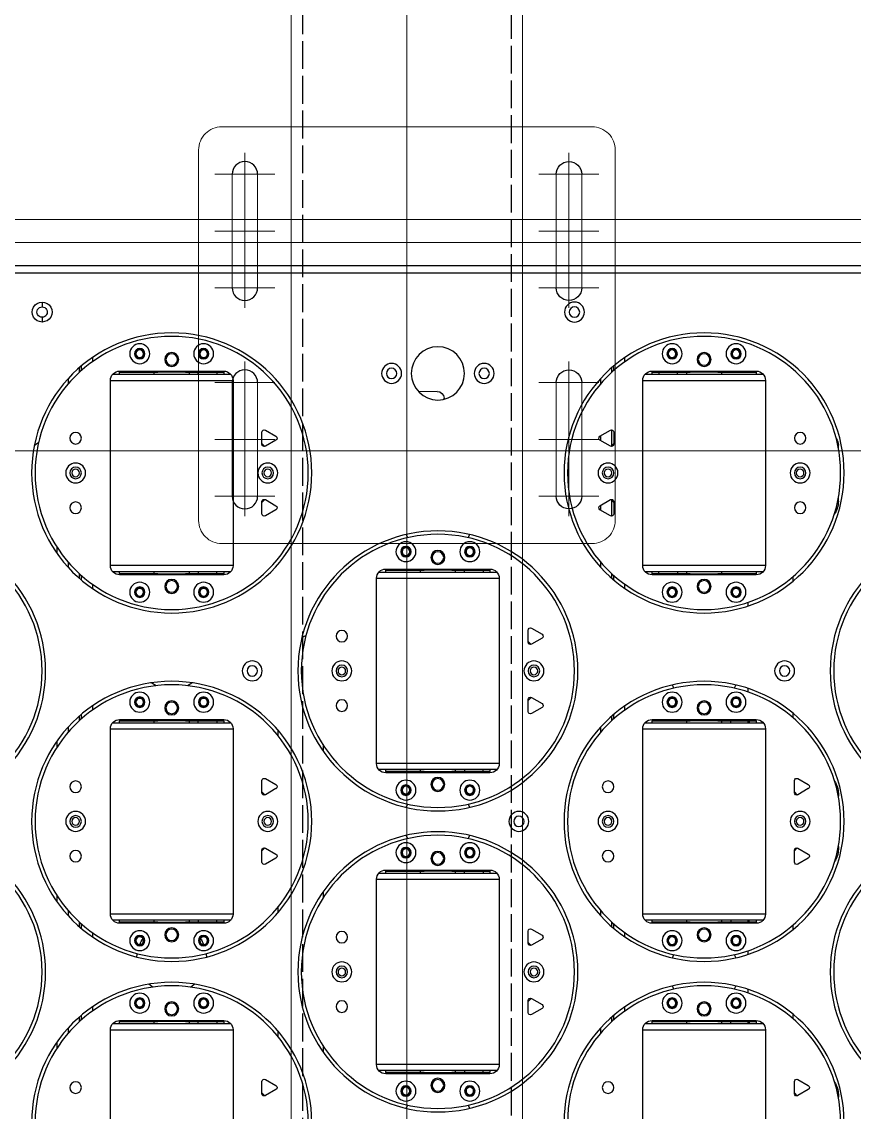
# Model space of a CAD drawing. Header units: millimetres. Extents: x 845401 to 948039, y 511594 to 550263.
# Drawn here: x 912051.9 to 912411.5, y 532206.1 to 532677.1 of the extents above; entities that cross this region are included whole.
import ezdxf

# ---------------------------------------------------------------- set-up
doc = ezdxf.new("R2010")
doc.units = ezdxf.units.MM
doc.linetypes.add('ACAD_ISO02W100', pattern=[15, 12, -3])
doc.linetypes.add('CENTER', pattern=[0])
doc.layers.add('00', color=7, linetype='Continuous')
doc.layers.add('虚线', color=4, linetype='ACAD_ISO02W100')
for name, color, linetype, lineweight in [('A-剖-0.10mm.......SECT-L01', 255, 'Continuous', 18), ('中心线', 1, 'CENTER', 9), ('粗实线', 7, 'Continuous', 30)]:
    doc.layers.add(name, color=color, linetype=linetype, lineweight=lineweight)

# ---------------------------------------------------------------- blocks, each defined once
blk = doc.blocks.new('1260包胶摆轮')
at = {"color": 7, "linetype": 'Continuous', "lineweight": 25}
for p, q in [((4842237.88, 878296.8), (4842237.88, 878216.8)), ((4842290.88, 878216.8), (4842290.88, 878296.8)), ((4842467.88, 878296.8), (4842467.88, 878216.8)), ((4842520.88, 878216.8), (4842520.88, 878296.8)), ((4842303.38, 878244.05), (4842304.64, 878245.36)), ((4842303.38, 878244.4), (4842303.38, 878239.2)), ((4842309.38, 878242.66), (4842304.88, 878245.26)), ((4842533.38, 878244.05), (4842534.64, 878245.36)), ((4842533.38, 878244.4), (4842533.38, 878239.2)), ((4842539.38, 878242.66), (4842534.88, 878245.26)), ((4842552.38, 878244.8), (4842552.38, 878245.96)), ((4842304.88, 878238.33), (4842309.38, 878240.93)), ((4842534.88, 878238.33), (4842539.38, 878240.93)), ((4842353.76, 878234.3), (4842405.01, 878234.3)), ((4842401.88, 878235.8), (4842356.88, 878235.8)), ((4842356.88, 878235.3), (4842356.88, 878235.8)), ((4842371.63, 878235.3), (4842356.88, 878235.3)), ((4842356.88, 878235.3), (4842356.88, 878234.3)), ((4842371.63, 878235.8), (4842371.63, 878235.3)), ((4842372.22, 878235.3), (4842371.63, 878235.3)), ((4842371.88, 878235.3), (4842371.88, 878234.3)), ((4842372.8, 878235.3), (4842372.22, 878235.3)), ((4842373.38, 878235.3), (4842372.8, 878235.3)), ((4842373.38, 878235.8), (4842373.38, 878235.3)), ((4842373.38, 878235.3), (4842385.38, 878235.3)), ((4842385.38, 878235.3), (4842385.38, 878235.8)), ((4842385.97, 878235.3), (4842385.38, 878235.3)), ((4842386.55, 878235.3), (4842385.97, 878235.3)), ((4842387.13, 878235.3), (4842386.55, 878235.3)), ((4842386.88, 878234.3), (4842386.88, 878235.3)), ((4842387.13, 878235.3), (4842387.13, 878235.8)), ((4842401.88, 878235.3), (4842387.13, 878235.3)), ((4842390.88, 878234.3), (4842390.88, 878235.3)), ((4842398.88, 878235.3), (4842398.88, 878234.3)), ((4842401.88, 878235.8), (4842401.88, 878235.3)), ((4842401.88, 878234.3), (4842401.88, 878235.3)), ((4842352.88, 878231.8), (4842352.88, 878151.8)), ((4842405.88, 878151.8), (4842405.88, 878231.8)), ((4842214.88, 878224.7), (4842214.88, 878222.02)), ((4842329.88, 878223.9), (4842329.88, 878226.58)), ((4842310.38, 878219.85), (4842310.38, 878217.5)), ((4842290.01, 878214.3), (4842238.76, 878214.3)), ((4842241.88, 878214.3), (4842241.88, 878213.3)), ((4842256.88, 878214.3), (4842256.88, 878213.3)), ((4842271.88, 878213.3), (4842271.88, 878214.3)), ((4842275.88, 878214.3), (4842275.88, 878213.3)), ((4842283.88, 878213.3), (4842283.88, 878214.3)), ((4842286.88, 878213.3), (4842286.88, 878214.3)), ((4842520.01, 878214.3), (4842468.76, 878214.3)), ((4842471.88, 878214.3), (4842471.88, 878213.3)), ((4842486.88, 878214.3), (4842486.88, 878213.3)), ((4842501.88, 878213.3), (4842501.88, 878214.3)), ((4842505.88, 878214.3), (4842505.88, 878213.3)), ((4842513.38, 878214.3), (4842513.38, 878213.3)), ((4842513.88, 878213.3), (4842513.88, 878214.3)), ((4842516.88, 878213.3), (4842516.88, 878214.3)), ((4842224.38, 878211.41), (4842224.38, 878213.43)), ((4842225.38, 878212.53), (4842225.38, 878210.55)), ((4842241.88, 878212.8), (4842241.88, 878213.3)), ((4842241.88, 878213.3), (4842256.63, 878213.3)), ((4842241.88, 878212.8), (4842286.88, 878212.8)), ((4842256.63, 878213.3), (4842256.63, 878212.8)), ((4842256.63, 878213.3), (4842257.22, 878213.3)), ((4842257.22, 878213.3), (4842257.8, 878213.3)), ((4842257.8, 878213.3), (4842258.38, 878213.3)), ((4842270.38, 878213.3), (4842258.38, 878213.3)), ((4842258.38, 878213.3), (4842258.38, 878212.8)), ((4842270.38, 878212.8), (4842270.38, 878213.3)), ((4842270.38, 878213.3), (4842270.97, 878213.3)), ((4842270.97, 878213.3), (4842271.55, 878213.3)), ((4842271.55, 878213.3), (4842272.13, 878213.3)), ((4842272.13, 878212.8), (4842272.13, 878213.3)), ((4842272.13, 878213.3), (4842286.88, 878213.3)), ((4842286.88, 878213.3), (4842286.88, 878212.8)), ((4842418.38, 878209.4), (4842418.38, 878204.2)), ((4842424.38, 878207.66), (4842419.88, 878210.26)), ((4842454.38, 878211.41), (4842454.38, 878213.43)), ((4842455.38, 878212.53), (4842455.38, 878210.55)), ((4842471.88, 878212.8), (4842471.88, 878213.3)), ((4842471.88, 878213.3), (4842486.63, 878213.3)), ((4842471.88, 878212.8), (4842516.88, 878212.8)), ((4842486.63, 878213.3), (4842486.63, 878212.8)), ((4842486.63, 878213.3), (4842487.22, 878213.3)), ((4842487.22, 878213.3), (4842487.8, 878213.3)), ((4842487.8, 878213.3), (4842488.38, 878213.3)), ((4842500.38, 878213.3), (4842488.38, 878213.3)), ((4842488.38, 878213.3), (4842488.38, 878212.8)), ((4842500.38, 878212.8), (4842500.38, 878213.3)), ((4842500.38, 878213.3), (4842500.97, 878213.3)), ((4842500.97, 878213.3), (4842501.55, 878213.3)), ((4842501.55, 878213.3), (4842502.13, 878213.3)), ((4842502.13, 878213.3), (4842516.88, 878213.3)), ((4842502.13, 878212.8), (4842502.13, 878213.3)), ((4842516.88, 878213.3), (4842516.88, 878212.8)), ((4842532.88, 878212.09), (4842532.88, 878210.13)), ((4842419.64, 878203.23), (4842418.38, 878204.54)), ((4842419.88, 878203.33), (4842424.38, 878205.93)), ((4842513.38, 878200.94), (4842513.38, 878199.36)), ((4842513.38, 878184.24), (4842513.38, 878182.66)), ((4842418.38, 878179.05), (4842419.64, 878180.36)), ((4842418.38, 878179.4), (4842418.38, 878174.2)), ((4842424.38, 878177.66), (4842419.88, 878180.26)), ((4842419.88, 878173.33), (4842424.38, 878175.93)), ((4842224.38, 878170.17), (4842224.38, 878172.19)), ((4842225.38, 878173.05), (4842225.38, 878171.07)), ((4842454.38, 878170.17), (4842454.38, 878172.19)), ((4842455.38, 878173.05), (4842455.38, 878171.07)), ((4842532.88, 878173.47), (4842532.88, 878171.51)), ((4842237.88, 878166.8), (4842237.88, 878086.8)), ((4842238.76, 878169.3), (4842290.01, 878169.3)), ((4842286.88, 878170.8), (4842241.88, 878170.8)), ((4842241.88, 878170.3), (4842241.88, 878170.8)), ((4842256.63, 878170.3), (4842241.88, 878170.3)), ((4842241.88, 878170.3), (4842241.88, 878169.3)), ((4842256.63, 878170.8), (4842256.63, 878170.3)), ((4842257.22, 878170.3), (4842256.63, 878170.3)), ((4842256.88, 878170.3), (4842256.88, 878169.3)), ((4842257.8, 878170.3), (4842257.22, 878170.3)), ((4842258.38, 878170.3), (4842257.8, 878170.3)), ((4842258.38, 878170.8), (4842258.38, 878170.3)), ((4842258.38, 878170.3), (4842270.38, 878170.3)), ((4842270.38, 878170.3), (4842270.38, 878170.8)), ((4842270.97, 878170.3), (4842270.38, 878170.3)), ((4842271.55, 878170.3), (4842270.97, 878170.3)), ((4842272.13, 878170.3), (4842271.55, 878170.3)), ((4842271.88, 878169.3), (4842271.88, 878170.3)), ((4842272.13, 878170.3), (4842272.13, 878170.8)), ((4842286.88, 878170.3), (4842272.13, 878170.3)), ((4842275.88, 878169.3), (4842275.88, 878170.3)), ((4842283.88, 878170.3), (4842283.88, 878169.3)), ((4842286.88, 878170.8), (4842286.88, 878170.3)), ((4842286.88, 878169.3), (4842286.88, 878170.3)), ((4842290.88, 878086.8), (4842290.88, 878166.8)), ((4842467.88, 878166.8), (4842467.88, 878086.8)), ((4842468.76, 878169.3), (4842520.01, 878169.3)), ((4842516.88, 878170.8), (4842471.88, 878170.8)), ((4842471.88, 878170.3), (4842471.88, 878170.8)), ((4842486.63, 878170.3), (4842471.88, 878170.3)), ((4842471.88, 878170.3), (4842471.88, 878169.3)), ((4842486.63, 878170.8), (4842486.63, 878170.3)), ((4842487.22, 878170.3), (4842486.63, 878170.3)), ((4842486.88, 878170.3), (4842486.88, 878169.3)), ((4842487.8, 878170.3), (4842487.22, 878170.3)), ((4842488.38, 878170.3), (4842487.8, 878170.3)), ((4842488.38, 878170.8), (4842488.38, 878170.3)), ((4842488.38, 878170.3), (4842500.38, 878170.3)), ((4842500.38, 878170.3), (4842500.38, 878170.8)), ((4842500.97, 878170.3), (4842500.38, 878170.3)), ((4842501.55, 878170.3), (4842500.97, 878170.3)), ((4842502.13, 878170.3), (4842501.55, 878170.3)), ((4842501.88, 878169.3), (4842501.88, 878170.3)), ((4842502.13, 878170.3), (4842502.13, 878170.8)), ((4842516.88, 878170.3), (4842502.13, 878170.3)), ((4842505.88, 878169.3), (4842505.88, 878170.3)), ((4842513.38, 878170.3), (4842513.38, 878169.3)), ((4842513.88, 878170.3), (4842513.88, 878169.3)), ((4842516.88, 878170.8), (4842516.88, 878170.3)), ((4842516.88, 878169.3), (4842516.88, 878170.3)), ((4842520.88, 878086.8), (4842520.88, 878166.8)), ((4842310.38, 878166.1), (4842310.38, 878163.75)), ((4842214.88, 878161.58), (4842214.88, 878158.9)), ((4842329.88, 878157.02), (4842329.88, 878159.7)), ((4842405.01, 878149.3), (4842353.76, 878149.3)), ((4842356.88, 878149.3), (4842356.88, 878148.3)), ((4842356.88, 878148.3), (4842371.63, 878148.3)), ((4842356.88, 878147.8), (4842356.88, 878148.3)), ((4842356.88, 878147.8), (4842401.88, 878147.8)), ((4842371.63, 878148.3), (4842371.63, 878147.8)), ((4842371.63, 878148.3), (4842372.22, 878148.3)), ((4842371.88, 878149.3), (4842371.88, 878148.3)), ((4842372.22, 878148.3), (4842372.8, 878148.3)), ((4842372.8, 878148.3), (4842373.38, 878148.3)), ((4842385.38, 878148.3), (4842373.38, 878148.3)), ((4842373.38, 878148.3), (4842373.38, 878147.8)), ((4842385.38, 878147.8), (4842385.38, 878148.3)), ((4842385.38, 878148.3), (4842385.97, 878148.3)), ((4842385.97, 878148.3), (4842386.55, 878148.3)), ((4842386.55, 878148.3), (4842387.13, 878148.3)), ((4842386.88, 878148.3), (4842386.88, 878149.3)), ((4842387.13, 878148.3), (4842401.88, 878148.3)), ((4842387.13, 878147.8), (4842387.13, 878148.3)), ((4842390.88, 878149.3), (4842390.88, 878148.3)), ((4842398.88, 878148.3), (4842398.88, 878149.3)), ((4842401.88, 878148.3), (4842401.88, 878149.3)), ((4842401.88, 878148.3), (4842401.88, 878147.8)), ((4842303.38, 878144.4), (4842303.38, 878139.2)), ((4842309.38, 878142.66), (4842304.88, 878145.26)), ((4842533.38, 878144.4), (4842533.38, 878139.2)), ((4842539.38, 878142.66), (4842534.88, 878145.26)), ((4842304.64, 878138.23), (4842303.38, 878139.54)), ((4842304.88, 878138.33), (4842309.38, 878140.93)), ((4842534.64, 878138.23), (4842533.38, 878139.54)), ((4842534.88, 878138.33), (4842539.38, 878140.93)), ((4842552.38, 878137.63), (4842552.38, 878138.8)), ((4842303.38, 878114.05), (4842304.64, 878115.36)), ((4842309.38, 878112.66), (4842304.88, 878115.26)), ((4842533.38, 878114.05), (4842534.64, 878115.36)), ((4842539.38, 878112.66), (4842534.88, 878115.26)), ((4842552.38, 878114.8), (4842552.38, 878115.96)), ((4842303.38, 878114.4), (4842303.38, 878109.2)), ((4842304.88, 878108.33), (4842309.38, 878110.93)), ((4842533.38, 878114.4), (4842533.38, 878109.2)), ((4842534.88, 878108.33), (4842539.38, 878110.93)), ((4842401.88, 878105.8), (4842356.88, 878105.8)), ((4842356.88, 878105.3), (4842356.88, 878105.8)), ((4842371.63, 878105.3), (4842356.88, 878105.3)), ((4842356.88, 878105.3), (4842356.88, 878104.3)), ((4842371.63, 878105.8), (4842371.63, 878105.3)), ((4842372.22, 878105.3), (4842371.63, 878105.3)), ((4842371.88, 878105.3), (4842371.88, 878104.3)), ((4842372.8, 878105.3), (4842372.22, 878105.3)), ((4842373.38, 878105.3), (4842372.8, 878105.3)), ((4842373.38, 878105.8), (4842373.38, 878105.3)), ((4842373.38, 878105.3), (4842385.38, 878105.3)), ((4842385.38, 878105.3), (4842385.38, 878105.8)), ((4842385.97, 878105.3), (4842385.38, 878105.3)), ((4842386.55, 878105.3), (4842385.97, 878105.3)), ((4842387.13, 878105.3), (4842386.55, 878105.3)), ((4842386.88, 878104.3), (4842386.88, 878105.3)), ((4842387.13, 878105.3), (4842387.13, 878105.8)), ((4842401.88, 878105.3), (4842387.13, 878105.3)), ((4842390.88, 878104.3), (4842390.88, 878105.3)), ((4842398.88, 878105.3), (4842398.88, 878104.3)), ((4842401.88, 878105.8), (4842401.88, 878105.3)), ((4842401.88, 878104.3), (4842401.88, 878105.3)), ((4842352.88, 878101.8), (4842352.88, 878021.8)), ((4842353.76, 878104.3), (4842405.01, 878104.3)), ((4842405.88, 878021.8), (4842405.88, 878101.8)), ((4842329.88, 878093.9), (4842329.88, 878096.58)), ((4842214.88, 878094.7), (4842214.88, 878092.02)), ((4842310.38, 878089.85), (4842310.38, 878087.5)), ((4842224.38, 878081.41), (4842224.38, 878083.43)), ((4842225.38, 878082.53), (4842225.38, 878080.55)), ((4842290.01, 878084.3), (4842238.76, 878084.3)), ((4842241.88, 878084.3), (4842241.88, 878083.3)), ((4842241.88, 878082.8), (4842241.88, 878083.3)), ((4842241.88, 878083.3), (4842256.63, 878083.3)), ((4842241.88, 878082.8), (4842286.88, 878082.8)), ((4842256.63, 878083.3), (4842256.63, 878082.8)), ((4842256.63, 878083.3), (4842257.22, 878083.3)), ((4842256.88, 878084.3), (4842256.88, 878083.3)), ((4842257.22, 878083.3), (4842257.8, 878083.3)), ((4842257.8, 878083.3), (4842258.38, 878083.3)), ((4842270.38, 878083.3), (4842258.38, 878083.3)), ((4842258.38, 878083.3), (4842258.38, 878082.8)), ((4842270.38, 878082.8), (4842270.38, 878083.3)), ((4842270.38, 878083.3), (4842270.97, 878083.3)), ((4842270.97, 878083.3), (4842271.55, 878083.3)), ((4842271.55, 878083.3), (4842272.13, 878083.3)), ((4842271.88, 878083.3), (4842271.88, 878084.3)), ((4842272.13, 878082.8), (4842272.13, 878083.3)), ((4842272.13, 878083.3), (4842286.88, 878083.3)), ((4842275.88, 878084.3), (4842275.88, 878083.3)), ((4842283.88, 878083.3), (4842283.88, 878084.3)), ((4842286.88, 878083.3), (4842286.88, 878084.3)), ((4842286.88, 878083.3), (4842286.88, 878082.8)), ((4842454.38, 878081.41), (4842454.38, 878083.43)), ((4842455.38, 878082.53), (4842455.38, 878080.55)), ((4842520.01, 878084.3), (4842468.76, 878084.3)), ((4842471.88, 878084.3), (4842471.88, 878083.3)), ((4842471.88, 878083.3), (4842486.63, 878083.3)), ((4842471.88, 878082.8), (4842471.88, 878083.3)), ((4842471.88, 878082.8), (4842516.88, 878082.8)), ((4842486.63, 878083.3), (4842486.63, 878082.8)), ((4842486.63, 878083.3), (4842487.22, 878083.3)), ((4842486.88, 878084.3), (4842486.88, 878083.3)), ((4842487.22, 878083.3), (4842487.8, 878083.3)), ((4842487.8, 878083.3), (4842488.38, 878083.3)), ((4842500.38, 878083.3), (4842488.38, 878083.3)), ((4842488.38, 878083.3), (4842488.38, 878082.8)), ((4842500.38, 878082.8), (4842500.38, 878083.3)), ((4842500.38, 878083.3), (4842500.97, 878083.3)), ((4842500.97, 878083.3), (4842501.55, 878083.3)), ((4842501.55, 878083.3), (4842502.13, 878083.3)), ((4842501.88, 878083.3), (4842501.88, 878084.3)), ((4842502.13, 878082.8), (4842502.13, 878083.3)), ((4842502.13, 878083.3), (4842516.88, 878083.3)), ((4842505.88, 878084.3), (4842505.88, 878083.3)), ((4842513.38, 878084.3), (4842513.38, 878083.3)), ((4842513.88, 878083.3), (4842513.88, 878084.3)), ((4842516.88, 878083.3), (4842516.88, 878084.3)), ((4842516.88, 878083.3), (4842516.88, 878082.8)), ((4842532.88, 878082.09), (4842532.88, 878080.13)), ((4842418.38, 878079.4), (4842418.38, 878074.2)), ((4842424.38, 878077.66), (4842419.88, 878080.26)), ((4842419.64, 878073.23), (4842418.38, 878074.54)), ((4842419.88, 878073.33), (4842424.38, 878075.93)), ((4842513.38, 878070.94), (4842513.38, 878069.36)), ((4842418.38, 878049.05), (4842419.64, 878050.36)), ((4842418.38, 878049.4), (4842418.38, 878044.2)), ((4842424.38, 878047.66), (4842419.88, 878050.26)), ((4842419.88, 878043.33), (4842424.38, 878045.93)), ((4842513.38, 878033.74), (4842513.38, 878032.16)), ((4842224.38, 878019.67), (4842224.38, 878021.69)), ((4842225.38, 878022.55), (4842225.38, 878020.57)), ((4842454.38, 878019.67), (4842454.38, 878021.69)), ((4842455.38, 878022.55), (4842455.38, 878020.57)), ((4842532.88, 878022.97), (4842532.88, 878021.01)), ((4842237.88, 878016.3), (4842237.88, 877936.3)), ((4842238.76, 878018.8), (4842290, 878018.8)), ((4842286.88, 878020.3), (4842241.88, 878020.3)), ((4842241.88, 878019.8), (4842241.88, 878020.3)), ((4842256.63, 878019.8), (4842241.88, 878019.8)), ((4842241.88, 878019.8), (4842241.88, 878018.8)), ((4842256.63, 878020.3), (4842256.63, 878019.8)), ((4842257.22, 878019.8), (4842256.63, 878019.8)), ((4842256.88, 878019.8), (4842256.88, 878018.8)), ((4842257.79, 878019.8), (4842257.22, 878019.8)), ((4842258.38, 878019.8), (4842257.79, 878019.8)), ((4842258.38, 878020.3), (4842258.38, 878019.8)), ((4842258.38, 878019.8), (4842270.38, 878019.8)), ((4842270.38, 878019.8), (4842270.38, 878020.3)), ((4842270.97, 878019.8), (4842270.38, 878019.8)), ((4842271.54, 878019.8), (4842270.97, 878019.8)), ((4842272.13, 878019.8), (4842271.54, 878019.8)), ((4842271.88, 878018.8), (4842271.88, 878019.8)), ((4842272.13, 878019.8), (4842272.13, 878020.3)), ((4842286.88, 878019.8), (4842272.13, 878019.8)), ((4842275.88, 878018.8), (4842275.88, 878019.8)), ((4842283.88, 878019.8), (4842283.88, 878018.8)), ((4842286.88, 878020.3), (4842286.88, 878019.8)), ((4842286.88, 878018.8), (4842286.88, 878019.8)), ((4842290.88, 877936.3), (4842290.88, 878016.3)), ((4842405.01, 878019.3), (4842353.76, 878019.3)), ((4842356.88, 878019.3), (4842356.88, 878018.3)), ((4842356.88, 878017.8), (4842356.88, 878018.3)), ((4842356.88, 878018.3), (4842371.63, 878018.3)), ((4842356.88, 878017.8), (4842401.88, 878017.8)), ((4842371.63, 878018.3), (4842371.63, 878017.8)), ((4842371.63, 878018.3), (4842372.22, 878018.3)), ((4842371.88, 878019.3), (4842371.88, 878018.3)), ((4842372.22, 878018.3), (4842372.8, 878018.3)), ((4842372.8, 878018.3), (4842373.38, 878018.3)), ((4842385.38, 878018.3), (4842373.38, 878018.3)), ((4842373.38, 878018.3), (4842373.38, 878017.8)), ((4842385.38, 878017.8), (4842385.38, 878018.3)), ((4842385.38, 878018.3), (4842385.97, 878018.3)), ((4842385.97, 878018.3), (4842386.55, 878018.3)), ((4842386.55, 878018.3), (4842387.13, 878018.3)), ((4842386.88, 878018.3), (4842386.88, 878019.3)), ((4842387.13, 878017.8), (4842387.13, 878018.3)), ((4842387.13, 878018.3), (4842401.88, 878018.3)), ((4842390.88, 878019.3), (4842390.88, 878018.3)), ((4842398.88, 878018.3), (4842398.88, 878019.3)), ((4842401.88, 878018.3), (4842401.88, 878019.3)), ((4842401.88, 878018.3), (4842401.88, 878017.8)), ((4842467.88, 878016.3), (4842467.88, 877936.3)), ((4842468.76, 878018.8), (4842520, 878018.8)), ((4842516.88, 878020.3), (4842471.88, 878020.3)), ((4842471.88, 878019.8), (4842471.88, 878020.3)), ((4842486.63, 878019.8), (4842471.88, 878019.8)), ((4842471.88, 878019.8), (4842471.88, 878018.8)), ((4842474.88, 878019.8), (4842474.88, 878018.8)), ((4842482.88, 878018.8), (4842482.88, 878019.8)), ((4842486.63, 878020.3), (4842486.63, 878019.8)), ((4842487.22, 878019.8), (4842486.63, 878019.8)), ((4842486.88, 878019.8), (4842486.88, 878018.8)), ((4842487.79, 878019.8), (4842487.22, 878019.8)), ((4842488.38, 878019.8), (4842487.79, 878019.8)), ((4842488.38, 878020.3), (4842488.38, 878019.8)), ((4842488.38, 878019.8), (4842500.38, 878019.8)), ((4842500.38, 878019.8), (4842500.38, 878020.3)), ((4842500.97, 878019.8), (4842500.38, 878019.8)), ((4842501.54, 878019.8), (4842500.97, 878019.8)), ((4842502.13, 878019.8), (4842501.54, 878019.8)), ((4842501.88, 878018.8), (4842501.88, 878019.8)), ((4842502.13, 878019.8), (4842502.13, 878020.3)), ((4842516.88, 878019.8), (4842502.13, 878019.8)), ((4842516.88, 878020.3), (4842516.88, 878019.8)), ((4842516.88, 878018.8), (4842516.88, 878019.8)), ((4842520.88, 877936.3), (4842520.88, 878016.3)), ((4842214.88, 878011.08), (4842214.88, 878008.4)), ((4842303.38, 877993.9), (4842303.38, 877988.7)), ((4842309.38, 877992.16), (4842304.88, 877994.76)), ((4842453.88, 877994.76), (4842449.38, 877992.16)), ((4842454.38, 877988), (4842454.38, 877994.9)), ((4842455.38, 877988.7), (4842455.38, 877993.9)), ((4842304.63, 877987.73), (4842303.38, 877989.04)), ((4842304.88, 877987.83), (4842309.38, 877990.43)), ((4842449.38, 877990.43), (4842453.88, 877987.83)), ((4842455.38, 877989.04), (4842454.13, 877987.73)), ((4842552.38, 877988.55), (4842552.38, 877987.11)), ((4842303.38, 877963.55), (4842304.63, 877964.86)), ((4842309.38, 877962.16), (4842304.88, 877964.76)), ((4842453.88, 877964.76), (4842449.38, 877962.16)), ((4842454.13, 877964.86), (4842455.38, 877963.55)), ((4842454.38, 877957.7), (4842454.38, 877964.6)), ((4842552.38, 877965.48), (4842552.38, 877964.3)), ((4842303.38, 877963.9), (4842303.38, 877958.7)), ((4842304.88, 877957.83), (4842309.38, 877960.43)), ((4842449.38, 877960.43), (4842453.88, 877957.83)), ((4842455.38, 877958.7), (4842455.38, 877963.9)), ((4842379.02, 877941.09), (4842371.02, 877941.2)), ((4842382.07, 877944.48), (4842382.06, 877944.05)), ((4842224.38, 877930.91), (4842224.38, 877932.92)), ((4842224.38, 877932.8), (4842224.52, 877932.8)), ((4842225.38, 877932.02), (4842225.38, 877930.05)), ((4842290, 877933.8), (4842238.76, 877933.8)), ((4842241.88, 877933.8), (4842241.88, 877932.8)), ((4842241.88, 877932.3), (4842241.88, 877932.8)), ((4842241.88, 877932.8), (4842256.63, 877932.8)), ((4842241.88, 877932.3), (4842286.88, 877932.3)), ((4842256.63, 877932.8), (4842256.63, 877932.3)), ((4842256.63, 877932.8), (4842257.22, 877932.8)), ((4842256.88, 877933.8), (4842256.88, 877932.8)), ((4842257.22, 877932.8), (4842257.79, 877932.8)), ((4842257.79, 877932.8), (4842258.38, 877932.8)), ((4842270.38, 877932.8), (4842258.38, 877932.8)), ((4842258.38, 877932.8), (4842258.38, 877932.3)), ((4842270.38, 877932.3), (4842270.38, 877932.8)), ((4842270.38, 877932.8), (4842270.97, 877932.8)), ((4842270.97, 877932.8), (4842271.54, 877932.8)), ((4842271.54, 877932.8), (4842272.13, 877932.8)), ((4842271.88, 877932.8), (4842271.88, 877933.8)), ((4842272.13, 877932.3), (4842272.13, 877932.8)), ((4842272.13, 877932.8), (4842286.88, 877932.8)), ((4842275.88, 877933.8), (4842275.88, 877932.8)), ((4842283.88, 877932.8), (4842283.88, 877933.8)), ((4842286.88, 877932.8), (4842286.88, 877933.8)), ((4842286.88, 877932.8), (4842286.88, 877932.3)), ((4842454.38, 877930.91), (4842454.38, 877932.93)), ((4842454.38, 877932.8), (4842454.52, 877932.8)), ((4842455.38, 877932.03), (4842455.38, 877930.05)), ((4842520, 877933.8), (4842468.76, 877933.8)), ((4842471.88, 877933.8), (4842471.88, 877932.8)), ((4842471.88, 877932.3), (4842471.88, 877932.8)), ((4842471.88, 877932.8), (4842486.63, 877932.8)), ((4842471.88, 877932.3), (4842516.88, 877932.3)), ((4842474.88, 877932.8), (4842474.88, 877933.8)), ((4842482.88, 877933.8), (4842482.88, 877932.8)), ((4842486.63, 877932.8), (4842486.63, 877932.3)), ((4842486.63, 877932.8), (4842487.22, 877932.8)), ((4842486.88, 877933.8), (4842486.88, 877932.8)), ((4842487.22, 877932.8), (4842487.79, 877932.8)), ((4842487.79, 877932.8), (4842488.38, 877932.8)), ((4842500.38, 877932.8), (4842488.38, 877932.8)), ((4842488.38, 877932.8), (4842488.38, 877932.3)), ((4842500.38, 877932.3), (4842500.38, 877932.8)), ((4842500.38, 877932.8), (4842500.97, 877932.8)), ((4842500.97, 877932.8), (4842501.54, 877932.8)), ((4842501.54, 877932.8), (4842502.13, 877932.8)), ((4842501.88, 877932.8), (4842501.88, 877933.8)), ((4842502.13, 877932.8), (4842516.88, 877932.8)), ((4842502.13, 877932.3), (4842502.13, 877932.8)), ((4842516.88, 877932.8), (4842516.88, 877933.8)), ((4842516.88, 877932.8), (4842516.88, 877932.3)), ((4842208.38, 877909.05), (4842208.38, 877911.1)), ((4842208.38, 877902.5), (4842208.38, 877904.55)), ((4841954.98, 877889.9), (4843148.78, 877889.9)), ((4843148.18, 877886.8), (4841955.59, 877886.8))]:
    blk.add_line(p, q, dxfattribs=at)
at = {"color": 8, "linetype": 'Continuous', "lineweight": 25}
for p, q in [((4842372.22, 878235.8), (4842372.22, 878235.3)), ((4842372.8, 878235.3), (4842372.8, 878235.8)), ((4842385.97, 878235.8), (4842385.97, 878235.3)), ((4842386.55, 878235.3), (4842386.55, 878235.8)), ((4842405.88, 878231.8), (4842352.88, 878231.8)), ((4842219.65, 878216.07), (4842219.65, 878218.33)), ((4842449.64, 878216.07), (4842449.64, 878218.34)), ((4842237.88, 878216.8), (4842290.88, 878216.8)), ((4842467.88, 878216.8), (4842520.88, 878216.8)), ((4842257.22, 878213.3), (4842257.22, 878212.8)), ((4842257.8, 878212.8), (4842257.8, 878213.3)), ((4842270.97, 878213.3), (4842270.97, 878212.8)), ((4842271.55, 878212.8), (4842271.55, 878213.3)), ((4842487.22, 878213.3), (4842487.22, 878212.8)), ((4842487.8, 878212.8), (4842487.8, 878213.3)), ((4842500.97, 878213.3), (4842500.97, 878212.8)), ((4842501.55, 878212.8), (4842501.55, 878213.3)), ((4842230.12, 878206.94), (4842230.12, 878208.77)), ((4842460.12, 878208.77), (4842460.12, 878206.94)), ((4842230.12, 878174.83), (4842230.12, 878176.66)), ((4842460.12, 878176.66), (4842460.12, 878174.83)), ((4842219.65, 878165.26), (4842219.65, 878167.53)), ((4842290.88, 878166.8), (4842237.88, 878166.8)), ((4842257.22, 878170.8), (4842257.22, 878170.3)), ((4842257.8, 878170.3), (4842257.8, 878170.8)), ((4842270.97, 878170.8), (4842270.97, 878170.3)), ((4842271.55, 878170.3), (4842271.55, 878170.8)), ((4842449.64, 878165.26), (4842449.64, 878167.52)), ((4842520.88, 878166.8), (4842467.88, 878166.8)), ((4842487.22, 878170.8), (4842487.22, 878170.3)), ((4842487.8, 878170.3), (4842487.8, 878170.8)), ((4842500.97, 878170.8), (4842500.97, 878170.3)), ((4842501.55, 878170.3), (4842501.55, 878170.8)), ((4842352.88, 878151.8), (4842405.88, 878151.8)), ((4842372.22, 878148.3), (4842372.22, 878147.8)), ((4842372.8, 878147.8), (4842372.8, 878148.3)), ((4842385.97, 878148.3), (4842385.97, 878147.8)), ((4842386.55, 878147.8), (4842386.55, 878148.3)), ((4842372.22, 878105.8), (4842372.22, 878105.3)), ((4842372.8, 878105.3), (4842372.8, 878105.8)), ((4842385.97, 878105.8), (4842385.97, 878105.3)), ((4842386.55, 878105.3), (4842386.55, 878105.8)), ((4842405.88, 878101.8), (4842352.88, 878101.8)), ((4842219.65, 878086.07), (4842219.65, 878088.33)), ((4842237.88, 878086.8), (4842290.88, 878086.8)), ((4842449.64, 878086.07), (4842449.64, 878088.34)), ((4842467.88, 878086.8), (4842520.88, 878086.8)), ((4842257.22, 878083.3), (4842257.22, 878082.8)), ((4842257.8, 878082.8), (4842257.8, 878083.3)), ((4842270.97, 878083.3), (4842270.97, 878082.8)), ((4842271.55, 878082.8), (4842271.55, 878083.3)), ((4842487.22, 878083.3), (4842487.22, 878082.8)), ((4842487.8, 878082.8), (4842487.8, 878083.3)), ((4842500.97, 878083.3), (4842500.97, 878082.8)), ((4842501.55, 878082.8), (4842501.55, 878083.3)), ((4842230.12, 878076.94), (4842230.12, 878078.77)), ((4842460.12, 878078.77), (4842460.12, 878076.94)), ((4842230.12, 878024.33), (4842230.12, 878026.16)), ((4842460.12, 878026.16), (4842460.12, 878024.33)), ((4842352.88, 878021.8), (4842405.88, 878021.8)), ((4842219.65, 878014.77), (4842219.65, 878017.03)), ((4842290.88, 878016.3), (4842237.88, 878016.3)), ((4842257.22, 878020.3), (4842257.22, 878019.8)), ((4842257.79, 878019.8), (4842257.79, 878020.3)), ((4842270.97, 878020.3), (4842270.97, 878019.8)), ((4842271.54, 878019.8), (4842271.54, 878020.3)), ((4842372.22, 878018.3), (4842372.22, 878017.8)), ((4842372.8, 878017.8), (4842372.8, 878018.3)), ((4842385.97, 878018.3), (4842385.97, 878017.8)), ((4842386.55, 878017.8), (4842386.55, 878018.3)), ((4842449.64, 878014.76), (4842449.64, 878017.02)), ((4842520.88, 878016.3), (4842467.88, 878016.3)), ((4842487.22, 878020.3), (4842487.22, 878019.8)), ((4842487.79, 878019.8), (4842487.79, 878020.3)), ((4842500.97, 878020.3), (4842500.97, 878019.8)), ((4842501.54, 878019.8), (4842501.54, 878020.3)), ((4842449.64, 877990.28), (4842449.64, 877992.32)), ((4842449.64, 877960.28), (4842449.64, 877962.32)), ((4842219.65, 877935.57), (4842219.65, 877937.83)), ((4842237.88, 877936.3), (4842290.88, 877936.3)), ((4842449.64, 877935.57), (4842449.64, 877937.83)), ((4842467.88, 877936.3), (4842520.88, 877936.3)), ((4842257.22, 877932.8), (4842257.22, 877932.3)), ((4842257.79, 877932.3), (4842257.79, 877932.8)), ((4842270.97, 877932.8), (4842270.97, 877932.3)), ((4842271.54, 877932.3), (4842271.54, 877932.8)), ((4842487.22, 877932.8), (4842487.22, 877932.3)), ((4842487.79, 877932.3), (4842487.79, 877932.8)), ((4842500.97, 877932.8), (4842500.97, 877932.3)), ((4842501.54, 877932.3), (4842501.54, 877932.8)), ((4842230.12, 877926.44), (4842230.12, 877928.26)), ((4842460.12, 877928.27), (4842460.12, 877926.44))]:
    blk.add_line(p, q, dxfattribs=at)
at = {"color": 7, "linetype": 'Continuous', "lineweight": 25, "flags": 128}
for points in [[(4842365.67, 878250.72), (4842365.69, 878250.66), (4842366.36, 878249.34)], [(4842392.4, 878249.34), (4842393.07, 878250.66), (4842393.1, 878250.72)], [(4842256.2, 878198.37), (4842255.75, 878198.07), (4842254.53, 878197.11)], [(4842274.24, 878197.11), (4842273.01, 878198.07), (4842272.57, 878198.37)], [(4842481.36, 878199.25), (4842481.2, 878198.96), (4842480.67, 878197.87)], [(4842508.1, 878197.87), (4842507.56, 878198.96), (4842507.4, 878199.25)], [(4842249.39, 878185.41), (4842249.48, 878184.08), (4842249.5, 878183.89)], [(4842279.26, 878183.89), (4842279.28, 878184.08), (4842279.38, 878185.41)], [(4842480.67, 878185.72), (4842480.69, 878185.66), (4842481.36, 878184.34)], [(4842507.4, 878184.34), (4842508.07, 878185.66), (4842508.1, 878185.72)], [(4842366.36, 878134.25), (4842366.2, 878133.96), (4842365.67, 878132.87)], [(4842393.1, 878132.87), (4842392.56, 878133.96), (4842392.4, 878134.25)], [(4842365.67, 878120.72), (4842365.69, 878120.66), (4842366.36, 878119.34)], [(4842392.4, 878119.34), (4842393.07, 878120.66), (4842393.1, 878120.72)], [(4842257.62, 878068.19), (4842255.75, 878067.07), (4842255.58, 878066.94)], [(4842273.19, 878066.94), (4842273.01, 878067.07), (4842271.14, 878068.19)], [(4842481.36, 878069.25), (4842481.2, 878068.96), (4842480.67, 878067.87)], [(4842508.1, 878067.87), (4842507.56, 878068.96), (4842507.4, 878069.25)], [(4842320.64, 878047.33), (4842322.07, 878046.61), (4842322.41, 878046.45)], [(4842366.36, 878004.25), (4842366.2, 878003.96), (4842365.67, 878002.87)], [(4842393.1, 878002.87), (4842392.56, 878003.96), (4842392.4, 878004.25)], [(4842206.83, 877963.29), (4842206.18, 877963.72), (4842205.03, 877964.56)]]:
    blk.add_lwpolyline(points, dxfattribs=at)
at = {"color": 7, "linetype": 'Continuous', "lineweight": 25}
for centre, radius in [((4842264.38, 878256.8), 60.5), ((4842494.38, 878256.8), 60.5), ((4842264.38, 878256.8), 59), ((4842494.38, 878256.8), 59), ((4842149.38, 878191.8), 60.5), ((4842379.38, 878191.8), 60.5), ((4842609.38, 878191.8), 60.5), ((4842149.38, 878191.8), 59), ((4842379.38, 878191.8), 59), ((4842365.58, 878243.3), 4.3), ((4842393.18, 878243.3), 4.3), ((4842609.38, 878191.8), 59), ((4842222.88, 878241.8), 2.5), ((4842365.58, 878243.3), 2.25), ((4842365.58, 878243.3), 2.03), ((4842365.58, 878243.3), 1.65), ((4842379.38, 878240.8), 3.03), ((4842379.38, 878240.8), 2.5), ((4842393.18, 878243.3), 2.25), ((4842393.18, 878243.3), 2.03), ((4842393.18, 878243.3), 1.65), ((4842452.88, 878241.8), 2.5), ((4842250.58, 878205.3), 4.3), ((4842264.38, 878207.8), 3.03), ((4842264.38, 878207.8), 2.5), ((4842278.18, 878205.3), 4.3), ((4842337.88, 878206.8), 2.5), ((4842480.58, 878205.3), 4.3), ((4842494.38, 878207.8), 3.03), ((4842494.38, 878207.8), 2.5), ((4842508.18, 878205.3), 4.3), ((4842250.58, 878205.3), 2.25), ((4842250.58, 878205.3), 2.03), ((4842250.58, 878205.3), 1.65), ((4842278.18, 878205.3), 2.25), ((4842278.18, 878205.3), 2.03), ((4842278.18, 878205.3), 1.65), ((4842480.58, 878205.3), 2.25), ((4842480.58, 878205.3), 2.03), ((4842480.58, 878205.3), 1.65), ((4842508.18, 878205.3), 2.25), ((4842508.18, 878205.3), 2.03), ((4842508.18, 878205.3), 1.65), ((4842337.88, 878191.8), 4.3), ((4842420.88, 878191.8), 4.3), ((4842337.88, 878191.8), 2.5), ((4842337.88, 878191.8), 1.65), ((4842420.88, 878191.8), 2.5), ((4842420.88, 878191.8), 1.65), ((4842264.38, 878126.8), 60.5), ((4842264.38, 878126.8), 59), ((4842494.38, 878126.8), 60.5), ((4842494.38, 878126.8), 59), ((4842250.58, 878178.3), 4.3), ((4842278.18, 878178.3), 4.3), ((4842480.58, 878178.3), 4.3), ((4842508.18, 878178.3), 4.3), ((4842250.58, 878178.3), 2.25), ((4842250.58, 878178.3), 2.03), ((4842250.58, 878178.3), 1.65), ((4842264.38, 878175.8), 3.03), ((4842264.38, 878175.8), 2.5), ((4842278.18, 878178.3), 2.25), ((4842278.18, 878178.3), 2.03), ((4842278.18, 878178.3), 1.65), ((4842337.88, 878176.8), 2.5), ((4842480.58, 878178.3), 2.25), ((4842480.58, 878178.3), 2.03), ((4842480.58, 878178.3), 1.65), ((4842494.38, 878175.8), 3.03), ((4842494.38, 878175.8), 2.5), ((4842508.18, 878178.3), 2.25), ((4842508.18, 878178.3), 2.03), ((4842508.18, 878178.3), 1.65), ((4842222.88, 878141.8), 2.5), ((4842365.58, 878140.3), 4.3), ((4842379.38, 878142.8), 3.03), ((4842379.38, 878142.8), 2.5), ((4842393.18, 878140.3), 4.3), ((4842452.88, 878141.8), 2.5), ((4842365.58, 878140.3), 2.25), ((4842365.58, 878140.3), 2.03), ((4842365.58, 878140.3), 1.65), ((4842393.18, 878140.3), 2.25), ((4842393.18, 878140.3), 2.03), ((4842393.18, 878140.3), 1.65), ((4842222.88, 878126.8), 4.3), ((4842222.88, 878126.8), 2.5), ((4842305.88, 878126.8), 4.3), ((4842305.88, 878126.8), 2.5), ((4842414.38, 878126.8), 4.3), ((4842414.38, 878126.8), 2.25), ((4842452.88, 878126.8), 4.3), ((4842452.88, 878126.8), 2.5), ((4842535.88, 878126.8), 4.3), ((4842535.88, 878126.8), 2.5), ((4842222.88, 878126.8), 1.65), ((4842305.88, 878126.8), 1.65), ((4842452.88, 878126.8), 1.65), ((4842535.88, 878126.8), 1.65), ((4842149.38, 878061.8), 60.5), ((4842149.38, 878061.8), 59), ((4842379.38, 878061.8), 60.5), ((4842379.38, 878061.8), 59), ((4842609.38, 878061.8), 60.5), ((4842609.38, 878061.8), 59), ((4842365.58, 878113.3), 4.3), ((4842365.58, 878113.3), 2.25), ((4842365.58, 878113.3), 2.03), ((4842365.58, 878113.3), 1.65), ((4842393.18, 878113.3), 4.3), ((4842393.18, 878113.3), 2.25), ((4842393.18, 878113.3), 2.03), ((4842393.18, 878113.3), 1.65), ((4842222.88, 878111.8), 2.5), ((4842379.38, 878110.8), 3.02), ((4842379.38, 878110.8), 2.5), ((4842452.88, 878111.8), 2.5), ((4842250.58, 878075.3), 4.3), ((4842250.58, 878075.3), 2.25), ((4842250.58, 878075.3), 2.03), ((4842264.38, 878077.8), 3.03), ((4842264.38, 878077.8), 2.5), ((4842278.18, 878075.3), 4.3), ((4842278.18, 878075.3), 2.25), ((4842278.18, 878075.3), 2.03), ((4842337.88, 878076.8), 2.5), ((4842480.58, 878075.3), 4.3), ((4842480.58, 878075.3), 2.25), ((4842480.58, 878075.3), 2.03), ((4842494.38, 878077.8), 3.03), ((4842494.38, 878077.8), 2.5), ((4842508.18, 878075.3), 4.3), ((4842508.18, 878075.3), 2.25), ((4842508.18, 878075.3), 2.03), ((4842250.58, 878075.3), 1.65), ((4842278.18, 878075.3), 1.65), ((4842480.58, 878075.3), 1.65), ((4842508.18, 878075.3), 1.65), ((4842299.17, 878061.8), 4.3), ((4842299.17, 878061.8), 2.25), ((4842337.88, 878061.8), 4.3), ((4842337.88, 878061.8), 2.5), ((4842337.88, 878061.8), 1.65), ((4842420.88, 878061.8), 4.3), ((4842420.88, 878061.8), 2.5), ((4842420.88, 878061.8), 1.65), ((4842529.17, 878061.8), 4.3), ((4842529.17, 878061.8), 2.25), ((4842337.88, 878046.8), 2.5), ((4842264.38, 877976.3), 60.5), ((4842264.38, 877976.3), 59), ((4842494.38, 877976.3), 60.5), ((4842494.38, 877976.3), 59), ((4842250.58, 878027.8), 4.3), ((4842250.58, 878027.8), 2.25), ((4842278.18, 878027.8), 4.3), ((4842278.18, 878027.8), 2.25), ((4842480.58, 878027.8), 4.3), ((4842480.58, 878027.8), 2.25), ((4842508.18, 878027.8), 4.3), ((4842508.18, 878027.8), 2.25), ((4842250.58, 878027.8), 2.02), ((4842250.58, 878027.8), 1.65), ((4842264.38, 878025.3), 3.03), ((4842264.38, 878025.3), 2.5), ((4842278.18, 878027.8), 2.02), ((4842278.18, 878027.8), 1.65), ((4842480.58, 878027.8), 2.03), ((4842480.58, 878027.8), 1.65), ((4842494.38, 878025.3), 3.03), ((4842494.38, 878025.3), 2.5), ((4842508.18, 878027.8), 2.03), ((4842508.18, 878027.8), 1.65), ((4842379.38, 878012.8), 3.03), ((4842365.58, 878010.3), 4.3), ((4842365.58, 878010.3), 2.25), ((4842365.58, 878010.3), 2.03), ((4842365.58, 878010.3), 1.65), ((4842379.38, 878012.8), 2.5), ((4842393.18, 878010.3), 4.3), ((4842393.18, 878010.3), 2.25), ((4842393.18, 878010.3), 2.03), ((4842393.18, 878010.3), 1.65), ((4842222.88, 877991.3), 2.5), ((4842535.88, 877991.3), 2.5), ((4842222.88, 877976.3), 4.3), ((4842222.88, 877976.3), 2.5), ((4842305.88, 877976.3), 4.3), ((4842305.88, 877976.3), 2.5), ((4842452.88, 877976.3), 4.3), ((4842452.88, 877976.3), 2.5), ((4842535.88, 877976.3), 4.3), ((4842535.88, 877976.3), 2.5), ((4842222.88, 877976.3), 1.65), ((4842305.88, 877976.3), 1.65), ((4842452.88, 877976.3), 1.65), ((4842535.88, 877976.3), 1.65), ((4842222.88, 877961.3), 2.5), ((4842535.88, 877961.3), 2.5), ((4842379.38, 877933.3), 11.5), ((4842359.38, 877933.3), 4.3), ((4842399.38, 877933.3), 4.3), ((4842359.38, 877933.3), 2.25), ((4842399.38, 877933.3), 2.25), ((4842250.58, 877924.8), 4.3), ((4842250.58, 877924.8), 2.25), ((4842250.58, 877924.8), 2.03), ((4842250.58, 877924.8), 1.65), ((4842264.38, 877927.3), 3.03), ((4842264.38, 877927.3), 2.5), ((4842278.18, 877924.8), 4.3), ((4842278.18, 877924.8), 2.25), ((4842278.18, 877924.8), 2.03), ((4842278.18, 877924.8), 1.65), ((4842480.58, 877924.8), 4.3), ((4842480.58, 877924.8), 2.25), ((4842480.58, 877924.8), 2.02), ((4842480.58, 877924.8), 1.65), ((4842494.38, 877927.3), 3.03), ((4842494.38, 877927.3), 2.5), ((4842508.18, 877924.8), 4.3), ((4842508.18, 877924.8), 2.25), ((4842508.18, 877924.8), 2.02), ((4842508.18, 877924.8), 1.65), ((4842438.38, 877906.8), 4.3), ((4842438.38, 877906.8), 2.25)]:
    blk.add_circle(centre, radius, dxfattribs=at)
for centre, radius, start, end in [((4842304.38, 878244.4), 1, 60, 180), ((4842308.88, 878241.8), 1, 300, 60), ((4842534.38, 878244.4), 1, 60, 180), ((4842538.88, 878241.8), 1, 300, 60), ((4842542.63, 878244.8), 9.75, 326.5886, 0), ((4842304.38, 878239.2), 1, 180, 300), ((4842534.38, 878239.2), 1, 180, 300), ((4842356.88, 878231.8), 4, 90, 180), ((4842401.88, 878231.8), 4, 0, 90), ((4842241.88, 878216.8), 4, 180, 270), ((4842286.88, 878216.8), 4, 270, 0), ((4842471.88, 878216.8), 4, 180, 270), ((4842516.88, 878216.8), 4, 270, 0), ((4842419.38, 878209.4), 1, 60, 180), ((4842419.38, 878204.2), 1, 180, 300), ((4842423.88, 878206.8), 1, 300, 60), ((4842264.38, 878185.8), 15, 202.9548, 214.1026), ((4842264.38, 878185.8), 15, 325.9195, 337.0454), ((4842419.38, 878179.4), 1, 60, 180), ((4842423.88, 878176.8), 1, 300, 60), ((4842419.38, 878174.2), 1, 180, 300), ((4842241.88, 878166.8), 4, 90, 180), ((4842286.88, 878166.8), 4, 0, 90), ((4842471.88, 878166.8), 4, 90, 180), ((4842516.88, 878166.8), 4, 0, 90), ((4842356.88, 878151.8), 4, 180, 270), ((4842401.88, 878151.8), 4, 270, 0), ((4842304.38, 878144.4), 1, 60, 180), ((4842534.38, 878144.4), 1, 60, 180), ((4842542.63, 878138.8), 9.75, 0, 33.4114), ((4842304.38, 878139.2), 1, 180, 300), ((4842308.88, 878141.8), 1, 300, 60), ((4842534.38, 878139.2), 1, 180, 300), ((4842538.88, 878141.8), 1, 300, 60), ((4842304.38, 878114.4), 1, 60, 180), ((4842534.38, 878114.4), 1, 60, 180), ((4842542.63, 878114.8), 9.75, 326.5886, 0), ((4842308.88, 878111.8), 1, 300, 60), ((4842538.88, 878111.8), 1, 300, 60), ((4842304.38, 878109.2), 1, 180, 300), ((4842356.88, 878101.8), 4, 90, 180), ((4842401.88, 878101.8), 4, 0, 90), ((4842534.38, 878109.2), 1, 180, 300), ((4842241.88, 878086.8), 4, 180, 270), ((4842286.88, 878086.8), 4, 270, 0), ((4842471.88, 878086.8), 4, 180, 270), ((4842516.88, 878086.8), 4, 270, 0), ((4842419.38, 878079.4), 1, 60, 180), ((4842423.88, 878076.8), 1, 300, 60), ((4842419.38, 878074.2), 1, 180, 300), ((4842419.38, 878049.4), 1, 60, 180), ((4842419.38, 878044.2), 1, 180, 300), ((4842423.88, 878046.8), 1, 300, 60), ((4842356.88, 878021.8), 4, 180, 270), ((4842401.88, 878021.8), 4, 270, 0), ((4842241.88, 878016.3), 4, 90, 180), ((4842286.88, 878016.3), 4, 0, 90), ((4842471.88, 878016.3), 4, 90, 180), ((4842516.88, 878016.3), 4, 0, 90), ((4842304.38, 877993.9), 1, 60, 180), ((4842454.38, 877993.9), 1, 0, 120), ((4842542.63, 877988.55), 9.75, 0, 34.9867), ((4842304.38, 877988.7), 1, 180, 300), ((4842308.88, 877991.3), 1, 300, 60), ((4842449.88, 877991.3), 1, 120, 240), ((4842454.38, 877988.7), 1, 240, 0), ((4842304.38, 877963.9), 1, 60, 180), ((4842454.38, 877963.9), 1, 0, 120), ((4842547.38, 877964.3), 5, 325.0056, 0), ((4842308.88, 877961.3), 1, 300, 60), ((4842449.88, 877961.3), 1, 120, 240), ((4842304.38, 877958.7), 1, 180, 300), ((4842454.38, 877958.7), 1, 240, 0), ((4842379.06, 877944.09), 3, 269.2217, 359.2217), ((4842241.88, 877936.3), 4, 180, 270), ((4842286.88, 877936.3), 4, 270, 0), ((4842471.88, 877936.3), 4, 180, 270), ((4842516.88, 877936.3), 4, 270, 0), ((4842208.38, 877906.8), 4.3, 89.9993, 270.002), ((4842208.38, 877906.8), 2.25, 89.9981, 270.0032), ((4842208.38, 877906.8), 4.3, 269.9993, 90.002), ((4842208.38, 877906.8), 2.25, 269.9981, 90.0032)]:
    blk.add_arc(centre, radius, start, end, dxfattribs=at)
blk = doc.blocks.new('小盘摆轮加过渡板')
at = {"layer": 'A-剖-0.10mm.......SECT-L01', "color": 4}
for points in [[(735451.26, 342660.57), (734251.26, 342660.57), (734251.26, 341382.62), (735451.26, 341382.62)], [(735451.26, 342650.57), (734251.26, 342650.57), (734251.26, 341390.57), (735451.26, 341390.57)]]:
    blk.add_lwpolyline(points, close=True, dxfattribs=at)
at = {"layer": 'A-剖-0.10mm.......SECT-L01', "color": 1, "xscale": -1, "rotation": 180}
blk.add_blockref('1260包胶摆轮', (-4107700.62, 1220537.36), dxfattribs=at)
blk = doc.blocks.new('C线')
blk.add_blockref('小盘摆轮加过渡板', (259422.7, 128758.97, -144.38))
blk = doc.blocks.new('G$C0CC04805')
for p, q in [((48.15, 18.45), (-0.85, 18.45)), ((48.15, 7.45), (-0.85, 7.45))]:
    blk.add_line(p, q)
at = {"layer": '中心线'}
for p, q in [((-0.85, 25.91), (-0.85, 0)), ((23.65, 25.91), (23.65, 0)), ((48.15, 25.91), (48.15, 0)), ((57.35, 12.95), (-9.5, 12.95))]:
    blk.add_line(p, q, dxfattribs=at)
at = {"layer": '粗实线'}
for centre, start, end in [((-0.85, 12.95), 90, 270), ((48.15, 12.95), 270, 90)]:
    blk.add_arc(centre, 5.5, start, end, dxfattribs=at)
blk = doc.blocks.new('G$C4B261617')
blk.add_lwpolyline([(165, -5), (5, -5, -0.414214), (-5, 5), (-5, 165, -0.414214), (5, 175), (165, 175, -0.414214), (175, 165), (175, 5, -0.414214)], format="xyb", close=True)
at = {"rotation": 90.00000000000001}
for p in [(27.95, 106.35), (27.95, 16.35)]:
    blk.add_blockref('G$C0CC04805', p, dxfattribs=at)
at = {"xscale": -1, "rotation": 270}
for p in [(142.05, 106.35), (142.05, 16.35)]:
    blk.add_blockref('G$C0CC04805', p, dxfattribs=at)
blk = doc.blocks.new('G$C42BA1229')
for p, q in [((0, 140), (1870, 140)), ((1870, 40), (0, 40))]:
    blk.add_line(p, q)
at = {"layer": '虚线'}
for p, q in [((0, 135), (1870, 135)), ((1870, 45), (0, 45))]:
    blk.add_line(p, q, dxfattribs=at)
at = {"color": 1, "rotation": 269.9999999999999}
blk.add_blockref('G$C4B261617', (1450, 175), dxfattribs=at)
blk = doc.blocks.new('A$C43D91BAB')
at = {"layer": '中心线'}
blk.add_line((150.49, 10, 5486.14), (150.49, 1880, 5486.14), dxfattribs=at)
at = {"layer": 'A-剖-0.10mm.......SECT-L01', "rotation": 90}
blk.add_blockref('G$C42BA1229', (240.49, 10, 5486.14), dxfattribs=at)
blk = doc.blocks.new('BC线平台')
at = {"layer": 'A-剖-0.10mm.......SECT-L01', "color": 2, "elevation": 0.98}
blk.add_lwpolyline([(776874.46, 364450.44), (808174.13, 364450.46), (808174.13, 364550.46), (776874.46, 364550.44)], close=True, dxfattribs=at)
at = {"color": 0, "linetype": 'ByBlock'}
blk.add_blockref('A$C43D91BAB', (791379.42, 362955.44, -5485.17), dxfattribs=at)

msp = doc.modelspace()

# ---------------------------------------------------------------- block references
at = {"layer": '00'}
for name, p in [('BC线平台', (120688.34, 168041.31, -0.98)), ('C线', (-81869.83, 61162.22))]:
    msp.add_blockref(name, p, dxfattribs=at)

doc.saveas('drawing.dxf')
